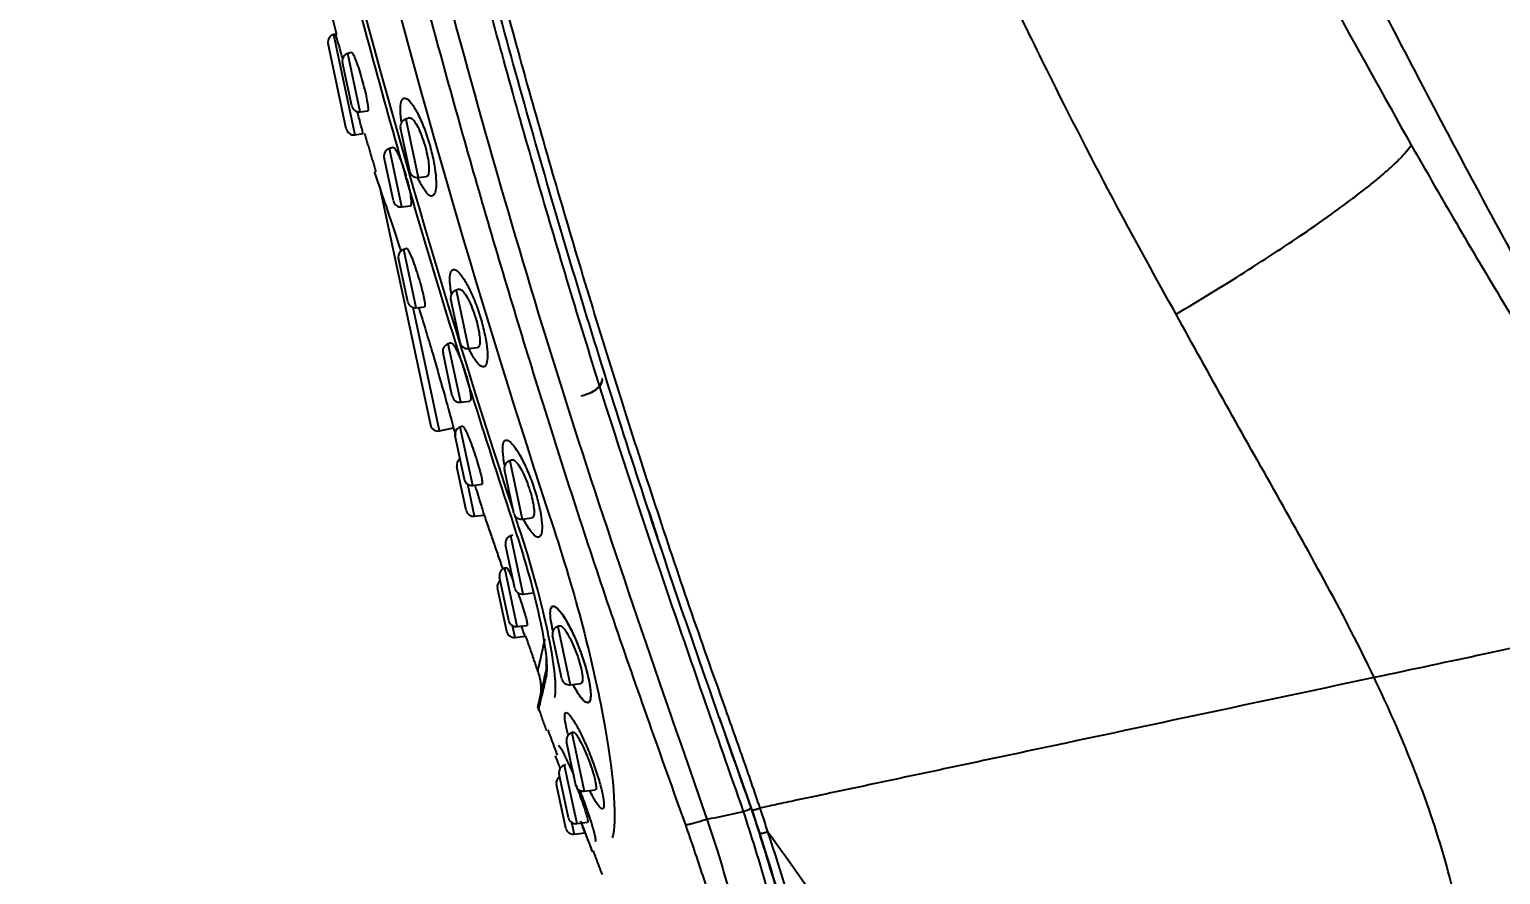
# Model space of a CAD drawing. Extents: x 0 to 1239, y 0 to 509.
# Drawn here: x 235.9 to 293.8, y 219.1 to 252.4 of the extents above; entities that cross this region are included whole.
import ezdxf

# ---------------------------------------------------------------- set-up
doc = ezdxf.new("R2010")
doc.units = 0
doc.header["$LTSCALE"] = 10
doc.header["$MEASUREMENT"] = 0
doc.header["$PDMODE"] = 3
doc.header["$PDSIZE"] = -10
doc.layers.get('0').update_dxf_attribs({"linetype": 'CONTINUOUS'})
doc.layers.get('DEFPOINTS').update_dxf_attribs({"linetype": 'CONTINUOUS'})
doc.layers.add('1', color=7, linetype='CONTINUOUS')
doc.styles.add('Daelim Dimension', font='')
doc.styles.get('Daelim Dimension').set_extended_font_data('NanumGothic')
doc.dimstyles.new('DEFAULT', dxfattribs={"dimscale": 2, "dimtxt": 2, "dimasz": 2, "dimexe": 0, "dimexo": 2, "dimgap": 1, "dimtad": 1, "dimdec": 1, "dimzin": 9, "dimdsep": 46, "dimtxsty": 'Daelim Dimension', "dimcen": 0.5, "dimclrd": 252, "dimclre": 252, "dimclrt": 3, "dimadec": 1, "dimazin": 0, "dimtfac": 1, "dimtdec": 1, "dimtix": 1, "dimtmove": 0, "dimatfit": 3, "dimfxl": 1, "dimtolj": 1, "dimtzin": 1, "dimlwd": 9, "dimlwe": 9, "dimarcsym": 0})

# ---------------------------------------------------------------- blocks, each defined once
blk = doc.blocks.new('*D5')
at = {"color": 5, "lineweight": 9, "ltscale": 0.5, "transparency": 16777216}
for p, q in [((260.747, 304.255), (331.614, 304.255)), ((331.614, 300.255), (331.614, 61.705)), ((306.512, 57.705), (331.614, 57.705))]:
    blk.add_line(p, q, dxfattribs=at)
at = {"color": 5, "ltscale": 0.5, "transparency": 16777216}
for points in [[(330.947, 300.255), (332.28, 300.255), (331.614, 304.255)], [(330.947, 61.705), (332.28, 61.705), (331.614, 57.705)]]:
    blk.add_solid(points, dxfattribs=at)
at = {"layer": 'DEFPOINTS', "color": 0, "ltscale": 0.5, "transparency": 16777216}
for p in [(256.747, 304.255), (302.512, 57.705), (331.614, 57.705)]:
    blk.add_point(p, dxfattribs=at)
at = {"color": 7, "ltscale": 0.5, "transparency": 16777216, "insert": (326.378, 180.98), "char_height": 6, "attachment_point": 5, "rotation": 90, "style": 'Daelim Dimension'}
blk.add_mtext('\\A1;124', dxfattribs=at)
blk = doc.blocks.new('*D6')
at = {"color": 5, "lineweight": 9, "ltscale": 0.5, "transparency": 16777216}
blk.add_line((236.965, 254.174), (206.815, 246.096), dxfattribs=at)
blk.add_arc((288.512, 267.985), 84.579, 197.70908, 267.29006, dxfattribs=at)
at = {"color": 5, "ltscale": 0.5, "transparency": 16777216}
for points in [[(207.301, 242.07), (208.581, 242.445), (206.815, 246.096)], [(284.529, 184.167), (284.497, 182.834), (288.512, 183.406)]]:
    blk.add_solid(points, dxfattribs=at)
at = {"layer": 'DEFPOINTS', "color": 0, "ltscale": 0.5, "transparency": 16777216}
for p in [(289.967, 268.375), (240.828, 255.209), (288.512, 217.986), (252.767, 191.331), (288.512, 41.324)]:
    blk.add_point(p, dxfattribs=at)
at = {"color": 7, "ltscale": 0.5, "transparency": 16777216, "insert": (235.754, 208.718), "char_height": 6, "attachment_point": 5, "rotation": 318.32529, "style": 'Daelim Dimension'}
blk.add_mtext('\\A1;75°', dxfattribs=at)

msp = doc.modelspace()

# ---------------------------------------------------------------- linework, layer by layer
at = {"layer": '1', "color": 7, "linetype": 'Continuous'}
for p, q in [((248.35, 248.471), (247.637, 251.827)), ((247.935, 252.201), (247.853, 252.179)), ((247.853, 252.179), (248.69, 248.238)), ((248.555, 251.483), (248.406, 251.437)), ((248.894, 249.141), (248.406, 251.437)), ((248.564, 249.376), (248.2, 251.088)), ((248.894, 249.141), (249.192, 249.177)), ((250.843, 248.902), (250.688, 248.855)), ((250.688, 248.855), (251.176, 246.559)), ((248.69, 248.238), (249.015, 248.289)), ((250.846, 246.794), (250.482, 248.506)), ((250.189, 247.74), (250.044, 247.696)), ((250.532, 245.399), (250.044, 247.696)), ((250.202, 245.635), (249.838, 247.347)), ((251.176, 246.559), (251.504, 246.599)), ((249.662, 246.212), (251.659, 236.818)), ((250.532, 245.399), (250.858, 245.439)), ((250.728, 243.763), (250.61, 243.727)), ((251.098, 241.43), (250.61, 243.727)), ((250.768, 241.666), (250.404, 243.378)), ((252.797, 242.159), (252.668, 242.12)), ((252.668, 242.12), (253.156, 239.823)), ((252.017, 236.587), (250.986, 241.438)), ((251.098, 241.43), (251.428, 241.471)), ((252.826, 240.058), (252.462, 241.77)), ((252.52, 237.949), (252.156, 239.661)), ((252.477, 240.045), (252.362, 240.01)), ((252.85, 237.713), (252.362, 240.01)), ((253.156, 239.823), (253.512, 239.867)), ((252.85, 237.713), (253.209, 237.757)), ((252.017, 236.587), (252.569, 236.71)), ((252.928, 236.765), (252.836, 236.737)), ((253.324, 234.44), (252.836, 236.737)), ((252.994, 234.676), (252.63, 236.388)), ((259.321, 236.405), (259.322, 236.405)), ((253.065, 233.464), (252.701, 235.176)), ((254.937, 233.351), (254.573, 235.063)), ((254.883, 235.444), (254.779, 235.412)), ((254.779, 235.412), (255.267, 233.115)), ((253.395, 233.229), (253.129, 234.483)), ((253.324, 234.44), (253.686, 234.485)), ((253.395, 233.229), (253.751, 233.272)), ((254.937, 232.853), (254.941, 232.848)), ((255.267, 233.115), (255.655, 233.163)), ((254.977, 230.394), (254.613, 232.106)), ((254.905, 232.482), (254.819, 232.456)), ((255.307, 230.159), (254.819, 232.456)), ((254.657, 231.201), (254.586, 231.179)), ((255.074, 228.883), (254.586, 231.179)), ((254.659, 228.691), (254.295, 230.403)), ((254.744, 229.118), (254.38, 230.83)), ((255.307, 230.159), (255.7, 230.207)), ((254.989, 228.456), (254.89, 228.92)), ((255.074, 228.883), (255.461, 228.93)), ((256.751, 228.913), (256.671, 228.888)), ((256.671, 228.888), (257.16, 226.592)), ((254.989, 228.456), (255.371, 228.503)), ((256.83, 226.827), (256.466, 228.539)), ((257.16, 226.592), (257.575, 226.643)), ((257.281, 224.726), (257.222, 224.708)), ((257.222, 224.708), (257.71, 222.411)), ((257.38, 222.647), (257.016, 224.359)), ((256.976, 223.44), (256.927, 223.425)), ((256.927, 223.425), (257.415, 221.128)), ((256.977, 223.44), (256.976, 223.44)), ((257.085, 221.363), (256.721, 223.075)), ((256.982, 220.954), (256.618, 222.666)), ((257.71, 222.411), (258.139, 222.464)), ((257.215, 221.175), (257.312, 220.719)), ((257.415, 221.128), (257.843, 221.181)), ((257.312, 220.719), (257.736, 220.771))]:
    msp.add_line(p, q, dxfattribs=at)
for centre, start, end in [((247.93, 251.889), 105, 192), ((248.494, 251.15), 107, 192), ((248.858, 249.438), 192, 277), ((250.776, 248.568), 107, 192), ((248.643, 248.534), 192, 279), ((250.132, 247.409), 107, 192), ((251.14, 246.856), 192, 277), ((250.496, 245.697), 192, 277), ((250.697, 243.44), 107, 192), ((252.756, 241.833), 107, 192), ((251.061, 241.728), 192, 277), ((252.449, 239.723), 107, 192), ((253.119, 240.121), 192, 277), ((252.813, 238.011), 192, 277), ((251.952, 236.88), 192, 282.5), ((252.923, 236.45), 107, 192), ((252.995, 235.238), 125.16867, 192), ((254.867, 235.125), 107, 192), ((253.287, 234.738), 192, 277), ((253.359, 233.526), 192, 277), ((255.23, 233.413), 192, 277), ((254.907, 232.169), 107, 192), ((254.674, 230.893), 107, 192), ((254.588, 230.465), 127.09057, 192), ((255.271, 230.457), 192, 277), ((254.952, 228.753), 192, 277), ((255.038, 229.181), 192, 277), ((256.759, 228.601), 107, 192), ((257.123, 226.889), 192, 277), ((257.31, 224.421), 107, 192), ((257.015, 223.138), 107, 192), ((256.911, 222.728), 124.23246, 192), ((257.674, 222.709), 192, 277), ((257.379, 221.426), 192, 277), ((257.275, 221.016), 192, 277)]:
    msp.add_arc(centre, 0.3, start, end, dxfattribs=at)
msp.add_ellipse((256.492, 227.023), major_axis=(-0.292, 0.067), ratio=0.97563, start_param=6.196771, end_param=6.871251, dxfattribs=at)
for points, knots in [([(301.278, 229.534), (300.36, 231.679), (298.423, 235.921), (295.023, 242.039), (291.713, 248.2), (288.48, 254.405), (285.325, 260.648), (280.85, 269.77), (275.273, 281.711), (270.956, 291.66), (268.893, 296.597)], [0, 0, 0, 0, 0.093843, 0.187741, 0.28163, 0.37552, 0.469411, 0.563304, 0.784614, 1, 1, 1, 1]), ([(268.767, 291.993), (269.333, 290.573), (270.48, 287.69), (272.328, 283.319), (274.303, 278.839), (276.417, 274.256), (279.546, 267.753), (284.087, 258.862), (288.083, 251.7), (290.24, 247.832)], [0, 0, 0, 0, 0.09353, 0.189846, 0.289078, 0.391337, 0.49672, 0.72819, 1, 1, 1, 1]), ([(280.988, 241.177), (280.211, 242.582), (278.462, 245.745), (275.714, 251.127), (272.569, 257.676), (269.451, 264.719), (266.719, 271.357), (264.446, 277.161), (262.204, 283.024), (260.715, 287.129), (259.867, 289.465)], [0, 0, 0, 0, 0.091616, 0.206213, 0.343769, 0.504271, 0.643102, 0.751055, 0.858331, 1, 1, 1, 1]), ([(263.976, 221.606), (263.449, 223.116), (261.602, 228.4), (258.893, 236.355), (256.102, 245.577), (253.069, 256.396), (249.684, 270.056), (247.59, 281.05), (246.542, 286.549)], [0, 0, 0, 0, 0.071488, 0.250148, 0.374513, 0.500362, 0.750061, 1, 1, 1, 1]), ([(264.303, 221.668), (263.727, 223.304), (262.576, 226.574), (260.875, 231.49), (259.261, 236.429), (257.713, 241.383), (256.234, 246.353), (254.824, 251.337), (253.482, 256.333), (252.208, 261.342), (251.004, 266.362), (249.869, 271.392), (248.802, 276.431), (247.807, 281.48), (247.188, 284.848), (246.878, 286.533)], [0, 0, 0, 0, 0.077624, 0.155059, 0.23233, 0.309454, 0.386448, 0.463332, 0.540125, 0.616843, 0.693508, 0.770136, 0.846747, 0.92336, 1, 1, 1, 1]), ([(247.182, 286.623), (247.439, 285.249), (247.955, 282.501), (248.596, 279.061), (249.152, 276.317), (249.578, 274.261), (250.017, 272.207), (251.517, 265.364), (253.695, 256.497), (256.352, 247.037), (257.959, 241.658), (259.206, 237.642), (260.498, 233.643), (261.829, 229.658), (263.001, 226.361), (263.939, 223.725), (264.39, 222.402), (264.615, 221.741)], [0, 0, 0, 0, 0.062554, 0.12507, 0.156311, 0.187546, 0.218776, 0.250003, 0.499956, 0.625032, 0.687516, 0.749982, 0.812447, 0.874929, 0.937476, 0.968752, 1, 1, 1, 1]), ([(261.701, 221.079), (260.745, 223.758), (258.848, 229.071), (256.247, 237.073), (253.84, 245.007), (251.35, 253.882), (248.826, 263.791), (246.32, 274.824), (244.923, 282.256), (244.22, 285.997)], [0, 0, 0, 0, 0.127046, 0.252021, 0.375031, 0.496181, 0.662127, 0.82998, 1, 1, 1, 1]), ([(245.067, 286.222), (245.34, 284.761), (246.371, 279.261), (248.078, 270.887), (250.326, 261.404), (253.14, 250.526), (257.016, 237.153), (260.697, 226.584), (262.538, 221.3)], [0, 0, 0, 0, 0.066441, 0.250186, 0.381014, 0.500357, 0.750217, 1, 1, 1, 1]), ([(242.026, 284.359), (242.412, 282.185), (243.185, 277.837), (244.503, 271.331), (245.937, 264.844), (247.46, 258.522), (249.397, 251.085), (251.812, 242.546), (253.897, 236.082), (254.941, 232.848)], [0, 0, 0, 0, 0.125049, 0.250025, 0.374989, 0.500003, 0.616679, 0.808198, 1, 1, 1, 1]), ([(248.209, 251.246), (248.169, 251.388), (248.131, 251.521), (248.054, 251.791), (248.016, 251.92), (247.962, 252.107), (247.944, 252.168), (247.936, 252.198), (247.935, 252.202), (247.935, 252.201)], [0, 0, 0, 0, 0.244722, 0.244722, 0.569009, 0.569009, 0.892656, 0.892656, 1, 1, 1, 1]), ([(248.555, 251.483), (248.564, 251.485), (248.576, 251.476), (248.612, 251.426), (248.638, 251.376), (248.698, 251.238), (248.733, 251.15), (248.806, 250.946), (248.845, 250.829), (248.921, 250.584), (248.959, 250.452), (249.03, 250.193), (249.063, 250.062), (249.121, 249.82), (249.145, 249.704), (249.183, 249.505), (249.197, 249.418), (249.211, 249.282), (249.213, 249.233), (249.205, 249.187), (249.2, 249.178), (249.192, 249.177)], [0, 0, 0, 0, 0.079694, 0.079694, 0.187016, 0.187016, 0.294829, 0.294829, 0.402673, 0.402673, 0.510046, 0.510046, 0.616682, 0.616682, 0.722693, 0.722693, 0.828487, 0.828487, 0.934536, 0.934536, 1, 1, 1, 1]), ([(250.521, 248.742), (250.51, 248.818), (250.501, 248.89), (250.479, 249.123), (250.476, 249.268), (250.495, 249.495), (250.518, 249.58), (250.573, 249.662), (250.599, 249.68), (250.628, 249.685)], [0, 0, 0, 0, 0.135759, 0.135759, 0.463645, 0.463645, 0.796751, 0.796751, 1, 1, 1, 1]), ([(250.521, 248.742), (250.51, 248.818), (250.501, 248.89), (250.479, 249.123), (250.476, 249.268), (250.495, 249.495), (250.518, 249.58), (250.573, 249.662), (250.599, 249.68), (250.628, 249.685)], [0, 0, 0, 0, 0.135759, 0.135759, 0.463645, 0.463645, 0.796751, 0.796751, 1, 1, 1, 1]), ([(250.628, 249.685), (250.678, 249.694), (250.741, 249.663), (250.881, 249.53), (250.959, 249.425), (251.121, 249.156), (251.206, 248.988), (251.369, 248.615), (251.449, 248.405), (251.591, 247.979), (251.655, 247.757), (251.76, 247.331), (251.803, 247.122), (251.862, 246.741), (251.88, 246.564), (251.891, 246.263), (251.884, 246.134), (251.845, 245.941), (251.812, 245.875), (251.727, 245.816), (251.672, 245.822), (251.547, 245.91), (251.475, 245.993), (251.324, 246.224), (251.243, 246.375), (251.159, 246.557), (251.156, 246.565), (251.152, 246.573)], [0, 0, 0, 0, 0.085542, 0.085542, 0.171076, 0.171076, 0.256605, 0.256605, 0.340562, 0.340562, 0.422078, 0.422078, 0.50157, 0.50157, 0.580412, 0.580412, 0.660149, 0.660149, 0.741829, 0.741829, 0.825628, 0.825628, 0.910823, 0.910823, 0.996117, 0.996117, 1, 1, 1, 1]), ([(250.628, 249.685), (250.678, 249.694), (250.741, 249.663), (250.881, 249.53), (250.959, 249.425), (251.121, 249.156), (251.206, 248.988), (251.369, 248.615), (251.449, 248.405), (251.591, 247.979), (251.655, 247.757), (251.76, 247.331), (251.803, 247.122), (251.862, 246.741), (251.88, 246.564), (251.891, 246.263), (251.884, 246.134), (251.845, 245.941), (251.812, 245.875), (251.727, 245.816), (251.672, 245.822), (251.547, 245.91), (251.475, 245.993), (251.324, 246.224), (251.243, 246.375), (251.161, 246.552), (251.16, 246.556), (251.158, 246.559)], [0, 0, 0, 0, 0.085739, 0.085739, 0.17147, 0.17147, 0.257196, 0.257196, 0.341346, 0.341346, 0.42305, 0.42305, 0.502725, 0.502725, 0.581748, 0.581748, 0.661669, 0.661669, 0.743537, 0.743537, 0.827529, 0.827529, 0.91292, 0.91292, 0.998411, 0.998411, 1, 1, 1, 1]), ([(249.015, 248.289), (249.015, 248.289), (249.005, 248.327), (248.967, 248.472), (248.938, 248.581), (248.87, 248.839), (248.832, 248.984), (248.789, 249.143)], [0, 0, 0, 0, 0.347101, 0.347101, 0.694198, 0.694198, 1, 1, 1, 1]), ([(250.843, 248.902), (250.859, 248.907), (250.876, 248.905), (250.931, 248.881), (250.973, 248.843), (251.063, 248.725), (251.112, 248.644), (251.21, 248.451), (251.26, 248.337), (251.353, 248.096), (251.397, 247.965), (251.473, 247.707), (251.506, 247.576), (251.557, 247.331), (251.576, 247.213), (251.6, 247.005), (251.604, 246.911), (251.597, 246.758), (251.586, 246.698), (251.552, 246.622), (251.531, 246.602), (251.505, 246.599)], [0, 0, 0, 0, 0.05918, 0.05918, 0.168583, 0.168583, 0.279038, 0.279038, 0.388482, 0.388482, 0.495234, 0.495234, 0.598969, 0.598969, 0.700836, 0.700836, 0.802745, 0.802745, 0.906457, 0.906457, 1, 1, 1, 1]), ([(250.189, 247.74), (250.203, 247.745), (250.221, 247.736), (250.27, 247.686), (250.303, 247.636), (250.377, 247.499), (250.419, 247.409), (250.503, 247.205), (250.547, 247.087), (250.628, 246.848), (250.667, 246.725), (250.702, 246.602)], [0, 0, 0, 0, 0.16331, 0.16331, 0.375412, 0.375412, 0.588991, 0.588991, 0.802115, 0.802115, 1, 1, 1, 1]), ([(290.24, 247.832), (290.792, 246.868), (291.943, 244.86), (293.773, 241.779), (295.94, 238.188), (297.943, 234.771), (299.552, 231.7), (300.287, 230.096), (300.609, 229.392)], [0, 0, 0, 0, 0.155532, 0.324063, 0.50547, 0.750294, 0.890464, 1, 1, 1, 1]), ([(249.455, 246.753), (249.466, 246.722), (249.566, 246.436), (249.935, 245.366), (250.303, 244.258), (250.494, 243.672)], [0, 0, 0, 0, 0.308068, 0.663298, 1, 1, 1, 1]), ([(250.727, 246.516), (250.756, 246.408), (250.784, 246.3), (250.834, 246.078), (250.856, 245.964), (250.887, 245.767), (250.897, 245.68), (250.901, 245.546), (250.897, 245.496), (250.879, 245.45), (250.87, 245.441), (250.858, 245.439)], [0, 0, 0, 0, 0.189648, 0.189648, 0.413455, 0.413455, 0.636806, 0.636806, 0.861668, 0.861668, 1, 1, 1, 1]), ([(250.728, 243.763), (250.737, 243.766), (250.749, 243.756), (250.785, 243.707), (250.812, 243.657), (250.875, 243.52), (250.912, 243.432), (250.99, 243.23), (251.032, 243.114), (251.114, 242.869), (251.157, 242.738), (251.235, 242.479), (251.272, 242.349), (251.336, 242.107), (251.364, 241.992), (251.408, 241.794), (251.424, 241.708), (251.443, 241.574), (251.446, 241.525), (251.44, 241.481), (251.435, 241.472), (251.428, 241.471)], [0, 0, 0, 0, 0.079529, 0.079529, 0.186526, 0.186526, 0.294332, 0.294332, 0.402513, 0.402513, 0.510428, 0.510428, 0.617567, 0.617567, 0.723824, 0.723824, 0.82952, 0.82952, 0.935196, 0.935196, 1, 1, 1, 1]), ([(252.483, 241.978), (252.467, 242.068), (252.455, 242.153), (252.427, 242.395), (252.421, 242.536), (252.436, 242.758), (252.457, 242.841), (252.511, 242.918), (252.536, 242.935), (252.565, 242.939)], [0, 0, 0, 0, 0.157641, 0.157641, 0.478672, 0.478672, 0.803978, 0.803978, 1, 1, 1, 1]), ([(252.483, 241.978), (252.467, 242.068), (252.455, 242.153), (252.427, 242.395), (252.421, 242.536), (252.436, 242.758), (252.457, 242.841), (252.511, 242.918), (252.536, 242.935), (252.565, 242.939)], [0, 0, 0, 0, 0.157641, 0.157641, 0.478672, 0.478672, 0.803978, 0.803978, 1, 1, 1, 1]), ([(252.565, 242.939), (252.615, 242.947), (252.679, 242.915), (252.822, 242.781), (252.903, 242.676), (253.071, 242.406), (253.161, 242.238), (253.333, 241.864), (253.418, 241.654), (253.571, 241.227), (253.641, 241.004), (253.756, 240.579), (253.803, 240.37), (253.87, 239.993), (253.892, 239.818), (253.908, 239.522), (253.903, 239.396), (253.867, 239.209), (253.836, 239.145), (253.751, 239.089), (253.696, 239.098), (253.569, 239.187), (253.495, 239.271), (253.339, 239.501), (253.254, 239.652), (253.171, 239.825)], [0, 0, 0, 0, 0.085932, 0.085932, 0.171833, 0.171833, 0.258076, 0.258076, 0.34301, 0.34301, 0.425441, 0.425441, 0.505511, 0.505511, 0.584508, 0.584508, 0.664073, 0.664073, 0.745463, 0.745463, 0.829105, 0.829105, 0.914487, 0.914487, 1, 1, 1, 1]), ([(252.565, 242.939), (252.615, 242.947), (252.679, 242.915), (252.822, 242.781), (252.903, 242.676), (253.071, 242.406), (253.161, 242.238), (253.333, 241.864), (253.418, 241.654), (253.571, 241.227), (253.641, 241.004), (253.756, 240.579), (253.803, 240.37), (253.87, 239.993), (253.892, 239.818), (253.908, 239.522), (253.903, 239.396), (253.867, 239.209), (253.836, 239.145), (253.751, 239.089), (253.696, 239.098), (253.569, 239.187), (253.495, 239.271), (253.339, 239.501), (253.254, 239.652), (253.171, 239.825)], [0, 0, 0, 0, 0.085932, 0.085932, 0.171833, 0.171833, 0.258076, 0.258076, 0.34301, 0.34301, 0.425441, 0.425441, 0.505511, 0.505511, 0.584508, 0.584508, 0.664073, 0.664073, 0.745463, 0.745463, 0.829105, 0.829105, 0.914487, 0.914487, 1, 1, 1, 1]), ([(252.797, 242.159), (252.797, 242.159), (252.797, 242.159), (252.826, 242.167), (252.862, 242.153), (252.944, 242.083), (252.991, 242.025), (253.09, 241.872), (253.143, 241.774), (253.245, 241.556), (253.297, 241.433), (253.389, 241.179), (253.432, 241.046), (253.504, 240.79), (253.534, 240.664), (253.578, 240.434), (253.593, 240.327), (253.607, 240.144), (253.606, 240.065), (253.588, 239.946), (253.571, 239.904), (253.538, 239.874), (253.527, 239.869), (253.515, 239.867)], [0, 0, 0, 0, 0.001238, 0.001238, 0.108821, 0.108821, 0.218842, 0.218842, 0.329599, 0.329599, 0.438864, 0.438864, 0.545073, 0.545073, 0.648226, 0.648226, 0.749776, 0.749776, 0.851761, 0.851761, 0.955888, 0.955888, 1, 1, 1, 1]), ([(251.2, 241.441), (251.392, 240.818), (251.78, 239.524), (252.265, 237.824), (252.562, 236.737), (252.642, 236.439), (252.652, 236.402)], [0, 0, 0, 0, 0.244831, 0.510184, 0.776259, 1, 1, 1, 1]), ([(288.783, 226.88), (287.615, 229.316), (286.297, 231.687), (283.629, 236.421), (282.293, 238.789), (280.988, 241.177)], [0, 0, 0, 0, 0.5, 0.5, 1, 1, 1, 1]), ([(252.476, 240.045), (252.49, 240.049), (252.509, 240.04), (252.558, 239.991), (252.593, 239.941), (252.67, 239.805), (252.714, 239.716), (252.804, 239.513), (252.851, 239.396), (252.943, 239.149), (252.988, 239.017), (253.069, 238.759), (253.106, 238.629), (253.167, 238.389), (253.193, 238.275), (253.229, 238.079), (253.241, 237.994), (253.249, 237.861), (253.246, 237.813), (253.229, 237.768), (253.22, 237.759), (253.209, 237.757)], [0, 0, 0, 0, 0.083147, 0.083147, 0.190703, 0.190703, 0.299483, 0.299483, 0.408468, 0.408468, 0.516484, 0.516484, 0.622829, 0.622829, 0.727648, 0.727648, 0.831787, 0.831787, 0.936322, 0.936322, 1, 1, 1, 1]), ([(257.593, 237.97), (257.659, 237.986), (257.783, 238.021), (258.012, 238.107), (258.239, 238.239), (258.403, 238.433), (258.427, 238.575), (258.421, 238.647)], [0, 0, 0, 0, 0.140458, 0.273989, 0.532045, 0.777936, 1, 1, 1, 1]), ([(257.593, 237.97), (257.658, 237.986), (257.781, 238.021), (258.001, 238.104), (258.217, 238.231), (258.357, 238.397), (258.398, 238.516), (258.405, 238.558), (258.406, 238.565)], [0, 0, 0, 0, 0.166802, 0.32147, 0.609169, 0.866617, 0.979217, 1, 1, 1, 1]), ([(252.928, 236.765), (252.936, 236.768), (252.949, 236.758), (252.986, 236.709), (253.015, 236.659), (253.081, 236.524), (253.12, 236.437), (253.203, 236.236), (253.248, 236.12), (253.337, 235.876), (253.383, 235.745), (253.468, 235.487), (253.508, 235.357), (253.579, 235.116), (253.61, 235.002), (253.658, 234.805), (253.676, 234.719), (253.698, 234.586), (253.702, 234.538), (253.697, 234.494), (253.693, 234.486), (253.686, 234.485)], [0, 0, 0, 0, 0.079584, 0.079584, 0.186219, 0.186219, 0.29399, 0.29399, 0.402491, 0.402491, 0.510936, 0.510936, 0.618568, 0.618568, 0.725055, 0.725055, 0.830627, 0.830627, 0.935897, 0.935897, 1, 1, 1, 1]), ([(254.581, 235.233), (254.559, 235.34), (254.542, 235.441), (254.507, 235.694), (254.498, 235.833), (254.508, 236.049), (254.528, 236.129), (254.58, 236.202), (254.604, 236.218), (254.632, 236.221)], [0, 0, 0, 0, 0.182667, 0.182667, 0.495741, 0.495741, 0.81196, 0.81196, 1, 1, 1, 1]), ([(254.581, 235.233), (254.559, 235.34), (254.542, 235.441), (254.507, 235.694), (254.498, 235.833), (254.508, 236.049), (254.528, 236.129), (254.58, 236.202), (254.604, 236.218), (254.632, 236.221)], [0, 0, 0, 0, 0.182667, 0.182667, 0.495741, 0.495741, 0.81196, 0.81196, 1, 1, 1, 1]), ([(254.632, 236.221), (254.683, 236.228), (254.747, 236.195), (254.893, 236.059), (254.977, 235.954), (255.151, 235.685), (255.244, 235.516), (255.426, 235.142), (255.517, 234.932), (255.68, 234.504), (255.755, 234.281), (255.88, 233.856), (255.932, 233.648), (256.008, 233.273), (256.033, 233.1), (256.055, 232.809), (256.053, 232.686), (256.021, 232.504), (255.991, 232.443), (255.908, 232.391), (255.853, 232.401), (255.724, 232.492), (255.648, 232.576), (255.49, 232.802), (255.406, 232.945), (255.322, 233.109)], [0, 0, 0, 0, 0.086182, 0.086182, 0.17231, 0.17231, 0.259154, 0.259154, 0.345023, 0.345023, 0.428396, 0.428396, 0.509096, 0.509096, 0.58828, 0.58828, 0.667663, 0.667663, 0.748696, 0.748696, 0.832066, 0.832066, 0.917494, 0.917494, 1, 1, 1, 1]), ([(254.632, 236.221), (254.683, 236.228), (254.747, 236.195), (254.893, 236.059), (254.977, 235.954), (255.151, 235.685), (255.244, 235.516), (255.426, 235.142), (255.517, 234.932), (255.68, 234.504), (255.755, 234.281), (255.88, 233.856), (255.932, 233.648), (256.008, 233.273), (256.033, 233.1), (256.055, 232.809), (256.053, 232.686), (256.021, 232.504), (255.991, 232.443), (255.908, 232.391), (255.853, 232.401), (255.724, 232.492), (255.648, 232.576), (255.487, 232.807), (255.399, 232.958), (255.312, 233.131)], [0, 0, 0, 0, 0.085879, 0.085879, 0.171706, 0.171706, 0.258245, 0.258245, 0.343813, 0.343813, 0.426894, 0.426894, 0.507311, 0.507311, 0.586217, 0.586217, 0.665321, 0.665321, 0.746071, 0.746071, 0.829148, 0.829148, 0.914277, 0.914277, 1, 1, 1, 1]), ([(254.882, 235.443), (254.894, 235.447), (254.908, 235.447), (254.958, 235.431), (255, 235.398), (255.092, 235.291), (255.144, 235.216), (255.251, 235.032), (255.306, 234.922), (255.413, 234.685), (255.464, 234.555), (255.556, 234.296), (255.597, 234.164), (255.663, 233.916), (255.69, 233.798), (255.726, 233.587), (255.736, 233.492), (255.74, 233.337), (255.734, 233.275), (255.706, 233.19), (255.684, 233.167), (255.656, 233.163)], [0, 0, 0, 0, 0.047852, 0.047852, 0.156102, 0.156102, 0.266735, 0.266735, 0.377744, 0.377744, 0.486769, 0.486769, 0.592406, 0.592406, 0.694994, 0.694994, 0.796263, 0.796263, 0.898347, 0.898347, 1, 1, 1, 1]), ([(253.399, 234.452), (253.405, 234.436), (253.41, 234.421), (253.458, 234.277), (253.501, 234.147), (253.578, 233.905), (253.614, 233.79), (253.674, 233.592), (253.699, 233.506), (253.735, 233.373), (253.747, 233.324), (253.754, 233.281), (253.754, 233.273), (253.751, 233.272)], [0, 0, 0, 0, 0.02569, 0.02569, 0.238897, 0.238897, 0.451139, 0.451139, 0.661951, 0.661951, 0.871528, 0.871528, 1, 1, 1, 1]), ([(254.941, 232.848), (255.051, 232.506), (255.272, 231.823), (255.653, 230.503), (256.024, 228.984), (256.208, 227.841), (256.25, 227.2), (256.225, 227.014), (256.212, 226.921)], [0, 0, 0, 0, 0.125246, 0.250454, 0.499662, 0.749203, 0.874609, 1, 1, 1, 1]), ([(255.117, 232.826), (255.636, 231.261), (256.046, 229.744), (256.544, 227.307), (256.622, 226.45), (256.539, 226.097)], [0, 0, 0, 0, 0.5, 0.5, 1, 1, 1, 1]), ([(255.117, 232.826), (255.636, 231.261), (256.046, 229.744), (256.544, 227.307), (256.622, 226.45), (256.539, 226.097)], [0, 0, 0, 0, 0.5, 0.5, 1, 1, 1, 1]), ([(256.509, 232.736), (257.438, 229.917), (258.128, 227.172), (258.909, 222.76), (258.988, 221.21), (258.815, 220.57)], [0, 0, 0, 0, 0.5, 0.5, 1, 1, 1, 1]), ([(256.509, 232.736), (257.438, 229.917), (258.128, 227.172), (258.909, 222.76), (258.988, 221.21), (258.815, 220.57)], [0, 0, 0, 0, 0.5, 0.5, 1, 1, 1, 1]), ([(254.656, 231.201), (254.663, 231.203), (254.673, 231.193), (254.707, 231.144), (254.734, 231.095), (254.799, 230.961), (254.837, 230.874), (254.89, 230.748), (254.902, 230.72), (254.914, 230.691)], [0, 0, 0, 0, 0.243805, 0.243805, 0.57436, 0.57436, 0.908757, 0.908757, 1, 1, 1, 1]), ([(255.094, 230.223), (255.114, 230.168), (255.133, 230.113), (255.198, 229.93), (255.242, 229.8), (255.32, 229.559), (255.355, 229.445), (255.411, 229.248), (255.433, 229.162), (255.462, 229.03), (255.469, 228.982), (255.469, 228.94), (255.466, 228.931), (255.461, 228.93)], [0, 0, 0, 0, 0.086069, 0.086069, 0.287706, 0.287706, 0.48732, 0.48732, 0.684793, 0.684793, 0.880953, 0.880953, 1, 1, 1, 1]), ([(256.48, 228.721), (256.467, 228.776), (256.455, 228.829), (256.409, 229.049), (256.386, 229.201), (256.37, 229.444), (256.377, 229.539), (256.419, 229.663), (256.454, 229.692), (256.55, 229.683), (256.613, 229.641), (256.756, 229.492), (256.84, 229.381), (257.016, 229.101), (257.111, 228.928), (257.297, 228.548), (257.391, 228.335), (257.561, 227.905), (257.641, 227.682), (257.773, 227.259), (257.829, 227.054), (257.912, 226.687), (257.94, 226.52), (257.968, 226.242), (257.968, 226.128), (257.941, 225.963), (257.913, 225.911), (257.869, 225.893), (257.864, 225.891), (257.858, 225.89)], [0, 0, 0, 0, 0.023392, 0.023392, 0.101499, 0.101499, 0.179484, 0.179484, 0.25874, 0.25874, 0.340229, 0.340229, 0.42402, 0.42402, 0.509081, 0.509081, 0.593601, 0.593601, 0.675953, 0.675953, 0.755681, 0.755681, 0.833665, 0.833665, 0.911473, 0.911473, 0.990563, 0.990563, 1, 1, 1, 1]), ([(256.479, 228.725), (256.454, 228.829), (256.434, 228.927), (256.39, 229.175), (256.375, 229.312), (256.375, 229.524), (256.39, 229.601), (256.435, 229.671), (256.457, 229.685), (256.482, 229.688)], [0, 0, 0, 0, 0.180723, 0.180723, 0.496643, 0.496643, 0.81369, 0.81369, 1, 1, 1, 1]), ([(256.482, 229.688), (256.529, 229.693), (256.59, 229.659), (256.732, 229.522), (256.814, 229.417), (256.988, 229.149), (257.082, 228.982), (257.269, 228.61), (257.363, 228.4), (257.536, 227.972), (257.617, 227.749), (257.755, 227.323), (257.813, 227.115), (257.901, 226.741), (257.933, 226.569), (257.966, 226.281), (257.969, 226.16), (257.948, 225.983), (257.922, 225.925), (257.847, 225.877), (257.796, 225.888), (257.673, 225.981), (257.599, 226.065), (257.439, 226.295), (257.351, 226.445), (257.262, 226.616)], [0, 0, 0, 0, 0.085432, 0.085432, 0.170787, 0.170787, 0.257257, 0.257257, 0.343378, 0.343378, 0.427421, 0.427421, 0.508774, 0.508774, 0.588214, 0.588214, 0.667305, 0.667305, 0.747572, 0.747572, 0.829936, 0.829936, 0.914454, 0.914454, 1, 1, 1, 1]), ([(300.608, 229.392), (300.496, 229.368), (300.156, 229.296), (299.034, 229.057), (296.86, 228.595), (293.213, 227.82), (290.299, 227.2), (288.777, 226.877)], [0, 0, 0, 0, 0.125049, 0.250098, 0.500195, 0.750293, 1, 1, 1, 1]), ([(255.233, 228.9), (255.265, 228.81), (255.292, 228.731), (255.337, 228.602), (255.354, 228.554), (255.368, 228.511), (255.371, 228.503), (255.371, 228.503)], [0, 0, 0, 0, 0.367403, 0.367403, 0.759053, 0.759053, 1, 1, 1, 1]), ([(256.75, 228.912), (256.768, 228.918), (256.79, 228.913), (256.85, 228.875), (256.894, 228.831), (256.989, 228.705), (257.043, 228.62), (257.152, 228.423), (257.209, 228.306), (257.318, 228.061), (257.371, 227.929), (257.464, 227.67), (257.505, 227.539), (257.572, 227.299), (257.599, 227.185), (257.634, 226.988), (257.644, 226.902), (257.646, 226.765), (257.639, 226.713), (257.612, 226.658), (257.597, 226.646), (257.579, 226.643)], [0, 0, 0, 0, 0.07438, 0.07438, 0.182433, 0.182433, 0.29295, 0.29295, 0.404022, 0.404022, 0.513322, 0.513322, 0.619378, 0.619378, 0.722392, 0.722392, 0.823961, 0.823961, 0.926139, 0.926139, 1, 1, 1, 1]), ([(255.879, 227.105), (255.878, 227.102), (255.884, 227.127), (255.926, 227.311), (256.019, 227.724), (256.119, 228.173), (256.169, 228.399)], [0, 0, 0, 0, 0.156374, 0.436543, 0.717458, 1, 1, 1, 1]), ([(255.903, 225.801), (255.903, 225.8), (255.902, 225.796), (255.946, 225.983), (256.076, 226.547), (256.17, 226.96), (256.206, 227.115)], [0, 0, 0, 0, 0.017889, 0.507942, 0.815368, 1, 1, 1, 1]), ([(256.212, 226.921), (256.159, 226.689), (256.052, 226.228), (255.953, 225.803), (255.911, 225.625), (255.904, 225.595), (255.903, 225.592)], [0, 0, 0, 0, 0.293658, 0.585668, 0.876938, 1, 1, 1, 1]), ([(255.939, 225.749), (255.945, 225.775), (255.974, 225.901), (256.049, 226.227), (256.154, 226.688), (256.207, 226.92)], [0, 0, 0, 0, 0.130196, 0.563762, 1, 1, 1, 1]), ([(288.778, 226.877), (284.797, 226.031), (279.74, 224.956), (273.594, 223.649), (270.508, 222.993), (267.927, 222.445), (266.117, 222.06), (265.185, 221.862), (264.77, 221.774), (264.615, 221.741)], [0, 0, 0, 0, 0.506333, 0.632916, 0.759499, 0.886083, 0.949374, 0.98102, 1, 1, 1, 1]), ([(289.924, 197.818), (290.404, 198.986), (291.271, 201.365), (292.224, 205.042), (292.673, 208.172), (292.798, 210.682), (292.773, 212.56), (292.627, 214.425), (292.28, 216.892), (291.571, 219.928), (290.334, 223.464), (289.318, 225.751), (288.778, 226.877)], [0, 0, 0, 0, 0.125, 0.25, 0.375, 0.4375, 0.5, 0.5625, 0.625, 0.75, 0.875, 1, 1, 1, 1]), ([(257.788, 225.902), (257.731, 225.928), (257.662, 225.992), (257.509, 226.188), (257.423, 226.321), (257.315, 226.516), (257.295, 226.554), (257.275, 226.593)], [0, 0, 0, 0, 0.448717, 0.448717, 0.897301, 0.897301, 1, 1, 1, 1]), ([(257.085, 224.629), (257.065, 224.7), (257.047, 224.767), (256.991, 224.99), (256.964, 225.128), (256.938, 225.34), (256.94, 225.417), (256.965, 225.484), (256.979, 225.498), (256.998, 225.499)], [0, 0, 0, 0, 0.134329, 0.134329, 0.470362, 0.470362, 0.803959, 0.803959, 1, 1, 1, 1]), ([(257.085, 224.629), (257.065, 224.7), (257.047, 224.767), (256.991, 224.99), (256.964, 225.128), (256.938, 225.34), (256.94, 225.417), (256.965, 225.484), (256.979, 225.498), (256.998, 225.499)], [0, 0, 0, 0, 0.134329, 0.134329, 0.470362, 0.470362, 0.803959, 0.803959, 1, 1, 1, 1]), ([(256.998, 225.499), (257.031, 225.502), (257.079, 225.468), (257.197, 225.331), (257.268, 225.227), (257.423, 224.964), (257.51, 224.8), (257.687, 224.435), (257.779, 224.228), (257.954, 223.804), (258.04, 223.581), (258.191, 223.154), (258.258, 222.943), (258.367, 222.565), (258.411, 222.391), (258.469, 222.1), (258.485, 221.979), (258.489, 221.804), (258.477, 221.747), (258.427, 221.702), (258.389, 221.715), (258.29, 221.809), (258.228, 221.892), (258.088, 222.119), (258.008, 222.267), (257.925, 222.436), (257.925, 222.436), (257.925, 222.436)], [0, 0, 0, 0, 0.084153, 0.084153, 0.16822, 0.16822, 0.253573, 0.253573, 0.339529, 0.339529, 0.424631, 0.424631, 0.507874, 0.507874, 0.589253, 0.589253, 0.669632, 0.669632, 0.750194, 0.750194, 0.831906, 0.831906, 0.915217, 0.915217, 0.999959, 0.999959, 1, 1, 1, 1]), ([(256.998, 225.499), (257.031, 225.502), (257.079, 225.468), (257.197, 225.331), (257.268, 225.227), (257.423, 224.964), (257.51, 224.8), (257.687, 224.435), (257.779, 224.228), (257.954, 223.804), (258.04, 223.581), (258.191, 223.154), (258.258, 222.943), (258.367, 222.565), (258.411, 222.391), (258.469, 222.1), (258.485, 221.979), (258.489, 221.804), (258.477, 221.747), (258.427, 221.702), (258.389, 221.715), (258.29, 221.809), (258.228, 221.892), (258.088, 222.119), (258.008, 222.267), (257.925, 222.436), (257.925, 222.436), (257.925, 222.436)], [0, 0, 0, 0, 0.084153, 0.084153, 0.16822, 0.16822, 0.253573, 0.253573, 0.339529, 0.339529, 0.424631, 0.424631, 0.507874, 0.507874, 0.589253, 0.589253, 0.669632, 0.669632, 0.750194, 0.750194, 0.831906, 0.831906, 0.915217, 0.915217, 0.999959, 0.999959, 1, 1, 1, 1]), ([(257.281, 224.726), (257.282, 224.726), (257.283, 224.726), (257.301, 224.731), (257.328, 224.714), (257.395, 224.64), (257.436, 224.581), (257.526, 224.43), (257.577, 224.335), (257.682, 224.121), (257.736, 223.999), (257.842, 223.748), (257.893, 223.615), (257.985, 223.358), (258.027, 223.231), (258.095, 223.001), (258.123, 222.895), (258.161, 222.716), (258.173, 222.64), (258.178, 222.529), (258.173, 222.491), (258.155, 222.469), (258.149, 222.465), (258.142, 222.465)], [0, 0, 0, 0, 0.003475, 0.003475, 0.108392, 0.108392, 0.215668, 0.215668, 0.325065, 0.325065, 0.435318, 0.435318, 0.544665, 0.544665, 0.651783, 0.651783, 0.756492, 0.756492, 0.85974, 0.85974, 0.963008, 0.963008, 1, 1, 1, 1]), ([(256.686, 224.212), (256.702, 224.214), (256.733, 224.179), (256.819, 224.043), (256.875, 223.94), (257.004, 223.68), (257.079, 223.52), (257.206, 223.234), (257.256, 223.119), (257.306, 222.999)], [0, 0, 0, 0, 0.276027, 0.276027, 0.551825, 0.551825, 0.831122, 0.831122, 1, 1, 1, 1]), ([(256.686, 224.212), (256.702, 224.214), (256.733, 224.179), (256.819, 224.043), (256.875, 223.94), (257.004, 223.68), (257.079, 223.52), (257.206, 223.234), (257.256, 223.119), (257.306, 222.999)], [0, 0, 0, 0, 0.276027, 0.276027, 0.551825, 0.551825, 0.831122, 0.831122, 1, 1, 1, 1]), ([(256.764, 223.325), (256.734, 223.4), (256.707, 223.468), (256.64, 223.637), (256.608, 223.717), (256.58, 223.788), (256.574, 223.801), (256.574, 223.801)], [0, 0, 0, 0, 0.249426, 0.249426, 0.715955, 0.715955, 1, 1, 1, 1]), ([(256.764, 223.325), (256.734, 223.4), (256.707, 223.468), (256.64, 223.637), (256.608, 223.717), (256.58, 223.788), (256.574, 223.801), (256.574, 223.801)], [0, 0, 0, 0, 0.249426, 0.249426, 0.715955, 0.715955, 1, 1, 1, 1]), ([(257.37, 222.656), (257.381, 222.629), (257.393, 222.601), (257.455, 222.447), (257.506, 222.315), (257.602, 222.06), (257.647, 221.933), (257.725, 221.703), (257.76, 221.596), (257.812, 221.418), (257.832, 221.344), (257.854, 221.236), (257.857, 221.201), (257.851, 221.184), (257.849, 221.181), (257.846, 221.181)], [0, 0, 0, 0, 0.041888, 0.041888, 0.226833, 0.226833, 0.410482, 0.410482, 0.591547, 0.591547, 0.770017, 0.770017, 0.947001, 0.947001, 1, 1, 1, 1]), ([(257.526, 222.454), (257.572, 222.338), (257.616, 222.22), (257.739, 221.892), (257.814, 221.68), (257.943, 221.296), (258, 221.118), (258.086, 220.822), (258.117, 220.699), (258.153, 220.521), (258.157, 220.463), (258.146, 220.436), (258.143, 220.432), (258.139, 220.431)], [0, 0, 0, 0, 0.114789, 0.114789, 0.326646, 0.326646, 0.53539, 0.53539, 0.741189, 0.741189, 0.94544, 0.94544, 1, 1, 1, 1]), ([(257.526, 222.454), (257.572, 222.338), (257.616, 222.22), (257.739, 221.892), (257.814, 221.68), (257.943, 221.296), (258, 221.118), (258.086, 220.822), (258.117, 220.699), (258.153, 220.521), (258.157, 220.463), (258.146, 220.436), (258.143, 220.432), (258.139, 220.431)], [0, 0, 0, 0, 0.114789, 0.114789, 0.326646, 0.326646, 0.53539, 0.53539, 0.741189, 0.741189, 0.94544, 0.94544, 1, 1, 1, 1]), ([(264.279, 221.739), (264.466, 221.172), (264.838, 220.047), (265.336, 218.393), (265.779, 216.789), (266.166, 215.239), (266.684, 213.056), (267.107, 210.455), (266.963, 208.566), (266.842, 207.86), (266.811, 207.699)], [0, 0, 0, 0, 0.092399, 0.183534, 0.274534, 0.366549, 0.460666, 0.689607, 0.921335, 1, 1, 1, 1]), ([(258.033, 220.022), (258.033, 220.022), (258.027, 220.038), (257.997, 220.119), (257.966, 220.203), (257.883, 220.427), (257.829, 220.571), (257.711, 220.884), (257.647, 221.053), (257.579, 221.231)], [0, 0, 0, 0, 0.191569, 0.191569, 0.46823, 0.46823, 0.746005, 0.746005, 1, 1, 1, 1]), ([(257.739, 220.771), (257.739, 220.771), (257.736, 220.781), (257.717, 220.83), (257.699, 220.879), (257.653, 221), (257.627, 221.067), (257.599, 221.143)], [0, 0, 0, 0, 0.27833, 0.27833, 0.675408, 0.675408, 1, 1, 1, 1]), ([(258.033, 220.022), (258.034, 220.02), (258.028, 220.036), (257.997, 220.119), (257.966, 220.203), (257.883, 220.427), (257.829, 220.571), (257.72, 220.858), (257.668, 220.996), (257.613, 221.142)], [0, 0, 0, 0, 0.209167, 0.209167, 0.495, 0.495, 0.781985, 0.781985, 1, 1, 1, 1]), ([(263.631, 206.752), (263.631, 206.752), (263.631, 206.748), (263.723, 206.985), (263.952, 207.752), (264.159, 208.234), (264.299, 209.002), (264.193, 210.743), (263.904, 213.024), (263.447, 215.252), (262.979, 217.095), (262.407, 219.053), (261.935, 220.406), (261.701, 221.079)], [0, 0, 0, 0, 0.00053, 0.248498, 0.372704, 0.434763, 0.497061, 0.622672, 0.748367, 0.8111, 0.873817, 0.937273, 1, 1, 1, 1]), ([(262.536, 221.299), (262.676, 220.882), (262.971, 219.998), (263.376, 218.61), (263.796, 216.984), (264.181, 215.234), (264.556, 212.907), (264.727, 210.989), (264.791, 209.441), (264.788, 208.54), (264.662, 207.861), (264.463, 207.342), (264.166, 206.53), (264.073, 206.275), (264.074, 206.28), (264.074, 206.28)], [0, 0, 0, 0, 0.037517, 0.079589, 0.126205, 0.189322, 0.251585, 0.377213, 0.439991, 0.502959, 0.554085, 0.62752, 0.751778, 0.999902, 1, 1, 1, 1]), ([(265.843, 205.339), (265.843, 205.339), (265.844, 205.344), (265.92, 205.587), (266.124, 206.358), (266.279, 206.979), (266.446, 207.668), (266.609, 208.884), (266.621, 210.368), (266.398, 212.402), (265.976, 214.513), (265.303, 217.191), (264.68, 219.417), (264.13, 221.128), (263.976, 221.606)], [0, 0, 0, 0, 0.00621, 0.213756, 0.346043, 0.402914, 0.48434, 0.55248, 0.630199, 0.701585, 0.801763, 0.850646, 0.958352, 1, 1, 1, 1]), ([(266.697, 207.181), (266.738, 207.363), (266.819, 207.725), (266.953, 208.535), (267.028, 209.542), (266.997, 210.758), (266.799, 212.448), (266.307, 214.693), (265.579, 217.623), (264.93, 219.708), (264.601, 220.763)], [0, 0, 0, 0, 0.101529, 0.201104, 0.300025, 0.399638, 0.501315, 0.668115, 0.832046, 1, 1, 1, 1]), ([(264.922, 220.807), (265.985, 217.587), (266.827, 214.47), (267.349, 210.755), (267.368, 209.671), (267.198, 207.916), (267.02, 207.244), (266.913, 206.833)], [0, 0, 0, 0, 0.5, 0.5, 0.75, 0.75, 1, 1, 1, 1]), ([(282.434, 196.226), (282.025, 196.805), (281.229, 197.93), (280.071, 199.618), (278.856, 201.254), (277.326, 203.401), (275.369, 206.103), (273.466, 208.819), (271.675, 211.349), (269.847, 213.927), (267.608, 217.064), (265.855, 219.511), (264.925, 220.809)], [0, 0, 0, 0, 0.065319, 0.126997, 0.188685, 0.252576, 0.370426, 0.502131, 0.600434, 0.71578, 0.849264, 1, 1, 1, 1])]:
    msp.add_open_spline(points, degree=3, knots=knots, dxfattribs=at)
for points, degree in [([(243.262, 285.337), (246.406, 267.513), (250.83, 249.981), (256.509, 232.736)], 3), ([(243.262, 285.337), (246.406, 267.513), (250.83, 249.981), (256.509, 232.736)], 3), ([(242.16, 284.481), (245.138, 267.207), (249.388, 250.224), (254.886, 233.526)], 3), ([(247.117, 255.558), (247.96, 252.181)], 1), ([(249.064, 248.301), (249.515, 246.774)], 1), ([(249.458, 246.743), (249.455, 246.754), (249.453, 246.76), (249.453, 246.76)], 3), ([(252.659, 236.635), (252.668, 236.616)], 1), ([(252.672, 236.672), (252.689, 236.653)], 1), ([(253.75, 233.336), (254.504, 231.138)], 1), ([(254.982, 233.235), (255.027, 233.099), (255.072, 232.962), (255.117, 232.826)], 3), ([(254.982, 233.235), (255.027, 233.099), (255.072, 232.962), (255.117, 232.826)], 3), ([(260.217, 233.52), (260.341, 233.142), (260.466, 232.765), (260.591, 232.388)], 3), ([(255.404, 228.512), (255.882, 227.119)], 1), ([(256.206, 227.115), (256.232, 227.23), (256.238, 227.413), (256.221, 227.654)], 3), ([(255.883, 227.118), (256.059, 226.631), (255.98, 226.119)], 2), ([(256.207, 226.92), (256.214, 226.971), (256.221, 227.023), (256.226, 227.08)], 3), ([(255.888, 225.701), (255.903, 225.8)], 1), ([(255.888, 225.701), (255.907, 225.602)], 1), ([(255.976, 226.124), (255.959, 226.049), (255.945, 225.987), (255.934, 225.938)], 3), ([(255.931, 225.612), (256.217, 224.796)], 1), ([(263.019, 225.31), (263.437, 224.119), (263.858, 222.929), (264.279, 221.739)], 3), ([(256.275, 224.817), (256.647, 223.824)], 1), ([(263.976, 221.606), (264.117, 221.651), (264.284, 221.725), (264.28, 221.739)], 3), ([(264.601, 220.763), (264.504, 221.064), (264.404, 221.366), (264.303, 221.668)], 3), ([(264.615, 221.741), (264.718, 221.43), (264.82, 221.118), (264.922, 220.807)], 3), ([(262.537, 221.3), (263.017, 221.402), (263.497, 221.504), (263.976, 221.606)], 3), ([(257.738, 220.786), (258.034, 220.022)], 1), ([(258.059, 220.055), (258.407, 219.127)], 1)]:
    msp.add_open_spline(points, degree=degree, dxfattribs=at)
for points, weights in [([(280.988, 241.177), (289.028, 245.957), (290.24, 247.832)], [1, 0.846195595527, 1]), ([(264.303, 221.668), (264.313, 221.638), (264.615, 221.741)], [1, 0.684203727128, 1]), ([(262.536, 221.299), (261.897, 221.076), (261.701, 221.079)], [1, 0.826502920422, 1]), ([(264.603, 220.758), (264.618, 220.711), (264.921, 220.812)], [0.999994826378, 0.684160391382, 0.999986983073])]:
    msp.add_rational_spline(points, weights, degree=2, dxfattribs=at)

# ---------------------------------------------------------------- dimensions: what is measured, and where the dimension line sits
at = {"color": 5, "ltscale": 0.5}
dim = msp.add_linear_dim(base=(331.614, 57.705), p1=(256.747, 304.255), p2=(302.512, 57.705), angle=90, text='124', dimstyle='DEFAULT', override={"dimtxt": 3, "dimclrd": 5, "dimclre": 5, "dimclrt": 7}, dxfattribs=at)
dim.commit()
dim.dimension.update_dxf_attribs({"geometry": '*D5', "text_midpoint": (331.614, 180.98), "dimtype": 160})
dim = msp.add_angular_dim_2l(base=(252.767, 191.331), line1=((288.512, 41.324), (288.512, 217.986)), line2=((240.828, 255.209), (289.967, 268.375)), dimstyle='DEFAULT', override={"dimtxt": 3, "dimclrd": 5, "dimclre": 5, "dimclrt": 7, "dimadec": 0}, dxfattribs=at)
dim.commit()
dim.dimension.update_dxf_attribs({"geometry": '*D6', "text_midpoint": (232.275, 204.81), "dimtype": 162})

doc.saveas('drawing.dxf')
